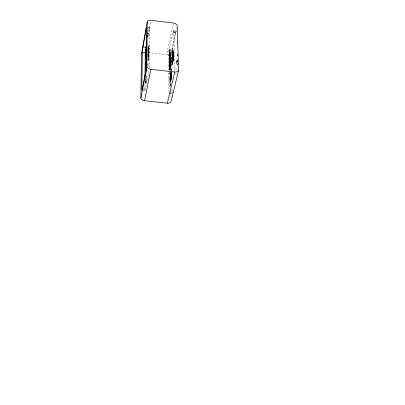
<?xml version="1.0" encoding="UTF-8"?>
<svg xmlns="http://www.w3.org/2000/svg" width="405" height="405" viewBox="0 0 405 405"><rect width="100%" height="100%" fill="white"/><g stroke="black" fill="none" stroke-linecap="round" stroke-linejoin="round"><path stroke-width="0.3" stroke-dasharray="2.02 1.52" d="M172.981 51.081L172.363 55.444L172.935 48.742L172.424 50.321L172.581 50.534L172.935 48.742M149.455 67.731A4.516 0.42 -84 0 0 149.597 65.944L149.779 28.077A4.354 0.38 -83.8 0 0 149.658 27.783L149.617 27.818A4.354 0.38 -83.8 0 0 149.217 29.297L148.306 34.268M141.806 89.834L144.879 90.163L144.98 80.797M170.378 67.326C170.51 72.09 171.679 57.874 170.702 63.575M172.54 57.095L172.383 56.776L172.246 58.867L173.087 53.374M172.388 57.08L172.383 56.776M171.087 60.148L169.827 70.602L170.961 59.682M170.94 52.554C171.285 54.219 168.495 74.054 169.548 63.823L169.624 65.848L170.702 58.381L171.092 52.574L170.414 56.244L169.943 62.537L171.092 52.574M170.424 69.847L170.88 61.484L170.272 69.832L170.88 67.281L171.28 62.259L171.087 57.211L169.675 66.076L169.69 69.701L170.353 63.727L169.984 70.202M170.956 72.515L170.237 81.208A4.004 0.501 -83.7 0 1 170.221 80.023L170.586 72.92L170.166 78.013L170.262 74.879L169.756 77.897L170.105 87.131L170.728 78.626L170.859 80.833L171.573 77.309M172.403 52.205L172.464 50.701L172.525 52.245M170.216 57.93L169.847 61.656M170.07 57.91L169.7 61.636M169.928 67.291L170.353 63.727M171.204 73.027L170.869 74.971L171.042 72.196M171.021 74.976L171.194 72.217M170.48 75.796L170.738 72.935M171.361 71.022L171.335 69.604L171.512 71.037M171.31 76.611L171.436 72.444M171.462 76.631L171.416 74.252M173.082 53.05L173.31 51.389M148.787 50.109L149.192 46.823L149.045 45.674L148.615 45.77M147.886 53.764L148.179 53.531C148.291 51.07 148.635 53.556 148.959 51.455L148.594 51.248L148.883 51.653L148.827 50.473L148.022 51.83L148.073 53.779M148.443 55.849L148.23 57.297L148.6 58.396L148.063 60.927L148.24 57.353L147.805 57.712L148.382 57.318L148.549 56.442L148.443 55.849L148.022 56.634L148.448 54.285L148.235 56.69L148.594 55.87M148.751 51.207L148.883 51.653M146.458 72.657L146.311 74.434M169.903 77.917L170.262 74.879M171.138 71.422L170.869 74.971M170.004 50.504L169.255 55.981L169.963 49.096L170.211 49.395L169.735 55.905L170.206 52.28L169.594 55.89L169.963 49.096M147.82 59.53L148.088 57.338M170.981 62.36L170.414 68.288M170.429 61.737L169.69 69.701M169.457 64.334L169.573 60.244L169.26 60.659L169.928 54.25L169.386 58.143M169.432 60.704L170.075 54.27L169.32 58.269L169.391 55.637L169.255 55.981M170.642 57.145L170.591 58.042L170.809 54.169L170.444 58.026L170.819 54.174M173.178 53.414L172.748 58.193M169.791 62.522C170.723 51.759 170.394 53.668 169.943 62.537M169.857 50.984L170.11 49.111M173.203 53.369C174.013 45.876 172.672 60.558 173.456 51.997M170.409 66.673L170.621 64.506M173.031 55.024L172.277 60.623L173.137 56.27L173.467 50.428L172.616 57.799L172.687 56.71M172.829 51.05L172.727 52.296M171.285 72.429C171.274 72.667 170.262 80.079 171.224 78.347C171.411 76.92 172.348 73.528 171.29 73.047L171.158 74.282M148.686 52.756L148.503 53.855L148.736 53.708L148.686 52.756L148.164 54.351M173.168 54.553L173.467 50.428M169.892 65.316L169.781 67.27M170.753 55.855L170.956 54.189M170.869 71.953L170.085 81.192L170.586 72.92M171.421 77.294L170.707 80.818L170.576 78.605L169.953 87.11L169.903 79.724L169.776 80.074M170.591 61.833L170.971 59.601L170.657 62.502L170.819 59.586M171.264 74.231L171.057 78.889M147.83 56.411L148.448 54.285M145.587 78.545L145.592 83.425L146.053 82.822L145.846 81.106L145.592 83.425M145.739 78.56L145.744 83.44M169.346 61.717L169.427 60.229L169.285 60.689M169.999 64.532L170.206 63.712M172.965 52.999L172.849 52.139L172.363 55.444M173.001 52.154L172.515 55.46M172.53 56.791L172.398 58.887M173.335 55.622L172.55 61.646L172.555 64.744L173.578 58.315L173.72 53.323L173.137 55.409L173.335 55.622L173.72 53.323M173.305 51.982L173.072 54.67L173.618 50.448M173.219 57.039L173.011 58.771L173.345 58.867L172.641 62.871L173.269 56.032M172.631 59.059L172.277 60.623M147.071 70.364L146.818 71.356M170.505 62.486L171.239 57.232L171.234 60.613M147.825 37.462L148.164 35.62M148.276 35.007L150.756 21.521M172.398 53.344L172.292 57.48L173.158 51.374M171.133 70.232L171.335 69.604M171.285 70.247L171.487 69.62M144.879 90.163A5.295 0.486 -84.1 0 0 145.506 88.933L148.984 71.128A4.516 0.42 -84 0 0 149.177 69.989M169.898 73.234L169.73 73.963L170.044 73.249M169.538 69.68L170.1 64.294M170.272 69.832L170.905 65.635L171.052 60.623M173.421 56.052L172.793 62.891L173.345 58.867M148.119 58.502L148.321 59.368L148.27 58.517M148.215 54.594C147.253 57.151 148.751 50.62 148.534 53.835M170.439 72.039L170.115 56.908A3.731 2.516 13 0 0 166.556 54.655L173.299 23.637M168.632 70.156L168.348 55.217A5.088 0.602 -83.6 0 1 169.042 50.007L172.965 32.152A4.333 0.521 -83.4 0 1 173.456 30.694L176.575 31.023M170.115 56.908L176.636 27.768M171.821 80.595L171.249 55.556A5.088 0.623 -83.5 0 1 171.953 50.347L175.952 32.511A4.333 0.542 -83.3 0 1 176.666 31.175M148.731 48.322C147.997 50.6 148.468 45.988 148.787 46.95C148.756 50.665 147.344 50.544 148.574 46.666M172.854 60.618L173.193 58.846L172.97 60.654M173.041 58.786L173.234 57.08M146.878 33.448L148.134 34.071L148.27 33.524L147.693 32.172M169.71 50.964L169.857 50.488L169.427 54.062L169.68 50.433M148.534 46.221L148.083 48.772L148.215 51.055L147.876 50.306L148.078 47.4L148.382 46.2L148.974 45.573M148.392 53.911L148.387 52.812M172.246 58.867L172.935 53.354M145.846 78.079L146.048 76.96L145.81 77.689M172.839 56.73L172.429 60.644M170.166 78.013L170.449 74.064L170.328 75.781M170.247 64.309L169.594 71.705L169.73 73.963M147.845 60.871L148.448 58.376L148.276 57.267M148.67 49.577L148.174 50.817M148.822 49.597L148.063 51.04M148.027 53.511L148.281 52.255M171.128 62.375L170.566 68.308M170.12 56.26L169.614 59.677L170.06 52.26M170.267 56.275L169.761 59.692L170.252 52.296M148.67 47.836L148.655 48.651M148.777 47.841L148.503 48.635M148.539 52.827L148.022 55.369M170.905 78.874L171.477 76.479L171.447 72.905M172.424 50.321L172.155 54.66M172.576 50.341L172.307 54.675M145.785 75.492C147.04 76.692 145.41 78.671 146.23 79.78L146.099 82.362L146.078 79.76C145.279 78.864 147.405 77.041 145.927 75.406M172.14 57.464L172.849 52.139M148.422 54.204L147.871 55.353M148.838 52.771L148.66 53.875M148.635 50.093L149.035 47.749L148.817 45.557M145.643 77.527L146.048 76.96M170.971 59.601L170.657 62.502M177.527 62.284L176.312 63.701L176.939 64.866L177.749 65.372M148.23 49.906L148.888 48.342M148.726 46.686L148.306 48.154L148.382 49.921M148.726 51.632L148.716 51.187M169.401 55.996L169.538 55.652L169.32 58.269M177.932 61.813L176.064 62.851L177.891 61.332L176.18 62.269L177.891 60.679L176.033 61.519L177.841 60.33L176.033 61.519L176.312 63.701L177.927 63.332L176.702 64.289L177.886 64.587L176.939 64.866M176.58 61.17L177.841 60.33M148.265 52.159C148.924 53.495 149.597 51.111 148.827 50.473M148.6 54.305L148.108 55.531L147.962 57.733M173.148 55.627L172.398 61.631L172.555 64.744M171.598 72.92L171.361 74.333M172.403 64.729L173.426 58.295L173.568 53.303M177.036 60.998L177.608 60.78L177.532 58.254M148.984 50.493L148.235 51.587L148.038 53.779M169.493 61.732L169.654 61.459L169.604 64.355M176.702 64.289L177.906 64.086M142.408 88.599L145.506 88.933M171.107 91.707L172.333 91.839M170.89 92.973L172.105 93.104L171.978 87.546M143.132 90.244L145.025 90.452M169.214 93.064L172.327 93.398M145.795 70.769L148.984 71.128M175.092 74.049L176.666 74.226M146.944 64.491L149.602 64.82M146.934 65.645L149.597 65.944M173.517 30.659A4.333 0.521 -83.4 0 1 173.694 30.952L174.707 68.784L177.866 69.139M148.594 51.192L148.868 51.202M148.103 52.523L166.556 54.655M168.348 55.217L171.249 55.556M169.042 50.007L171.953 50.347M147.835 27.56L149.698 27.788M147.957 27.854L149.779 28.077M173.694 30.952L176.702 31.317M173.725 31.98L176.732 32.339L173.725 32.005M148.012 29.15L149.217 29.297M172.965 32.152L175.952 32.511M145.997 81.127L146.099 82.362M145.846 81.106L145.947 82.347M146.888 32.365L148.27 33.524M146.868 32.987L148.134 34.071M172.55 53.359L172.292 57.48M170.11 74.864L169.923 80.094M169.877 73.978L169.751 73.011M172.581 52.275L172.783 48.727M177.025 41.837L177.182 46.889M170.454 72.667L170.723 85.283M170.869 92.218L171.001 98.461M168.682 72.687L169.067 92.775A5.27 0.663 -83.9 0 0 169.108 92.917M174.707 68.784A4.495 0.577 -83.6 0 1 174.575 70.556L174.525 71.022A4.495 0.577 -83.6 0 1 174.469 71.482M173.168 58.482L173.193 58.801L173.401 57.049L173.168 58.482"/><path stroke-width="0.61" d="M140.854 98.288L146.863 66.769L147.121 35.903L147.916 35.994L147.921 35.336L147.126 35.24L147.238 21.698A3.939 2.546 11.9 0 1 150.979 20.29L173.431 23.029A3.913 2.526 13.2 0 1 177.177 25.338L178.114 54.999L177.314 54.908L177.334 55.596L178.139 55.688L178.6 70.343L171.067 101.503A3.934 2.805 13.6 0 1 167.371 103.179L144.6 100.769A3.959 2.825 11.9 0 1 140.854 98.288L141.537 53.617L147.238 21.698M145.025 76.373L145.273 52.554A5.113 0.44 -83.9 0 1 145.911 47.309L146.823 42.343M142.342 52.215L141.806 89.834A5.3 0.461 -84.2 0 0 142.408 88.599L145.795 70.769A4.521 0.4 -84 0 0 146.402 65.585L146.742 27.707A4.359 0.364 -83.8 0 0 146.2 28.932L142.97 46.97A5.113 0.42 -84 0 0 142.342 52.215L145.273 52.554M146.256 50.519L146.225 49.218L145.724 52.235L145.846 59.181L145.992 56.543L146.134 57.799L146.564 56.639M146.767 59.651C146.008 60.203 145.765 65.564 146.782 63.286L146.818 63.742M146.332 62L146.443 64.142L146.747 63.782M146.721 50.6L146.797 49.162M146.752 65.357L146.767 65.038L146.473 65.478M146.524 50.615L146.792 47.911M145.491 74.014L145.603 72.551M146.002 67.392L146.018 68.126L146.291 67.574M147.126 35.24L146.812 37.68L147.116 36.404M145.765 71.108L145.916 70.09M145.957 61.955L145.82 65.215L146.367 65.716L146.382 66.395M146.281 67.311L146.159 67.539M146.21 61.975L146.149 64.724L145.84 63.398L146.048 61.074L145.668 65.2L146.215 65.696L146.22 66.911L145.866 68.106L145.987 66.288L145.638 67.311L145.77 69.27L146.296 68.531M145.942 71.027L145.916 71.376M178.099 54.483L177.937 55.374L177.137 55.282M146.782 48.306L146.615 51.389L146.853 51.121M146.777 47.218L146.114 52.341L146.078 49.202M144.6 100.769L150.817 69.316A4.161 2.855 12.1 0 1 146.863 66.769M146.144 49.425L145.997 59.196L146.18 56.528L146.281 57.814M146.519 60.629L146.762 59.737M167.371 103.179L174.737 71.999A4.136 2.83 13.7 0 0 178.6 70.343M146.215 57.672L146.357 53.693M146.767 62.375C146.281 64.891 146.078 59.824 146.757 61.099M146.787 62.922L146.656 63.2L146.63 60.953M146.023 68.956L146.372 67.944M146.048 61.525L146.251 61.17M146.737 64.137L146.22 64.689L146.843 63.929M146.159 69.083L145.587 72.394M146.139 69.417L146.311 69.098M146.681 54.852L146.392 53.156L145.992 53.693L146.018 55.095L146.585 55.242M146.828 54.872L146.539 54.073M145.997 64.704L146.372 64.704M150.817 69.316L174.737 71.999M142.97 46.97L145.911 47.309M145.992 69.336C145.628 68.718 145.623 66.182 146.266 66.547M146.812 53.288L146.818 52.564M141.537 53.617A3.751 2.536 11.7 0 1 142.054 52.934M172.778 92.517A5.27 0.683 -83.8 0 1 172.697 92.77M146.23 55.981L146.321 56.578L146.23 55.981"/></g></svg>
